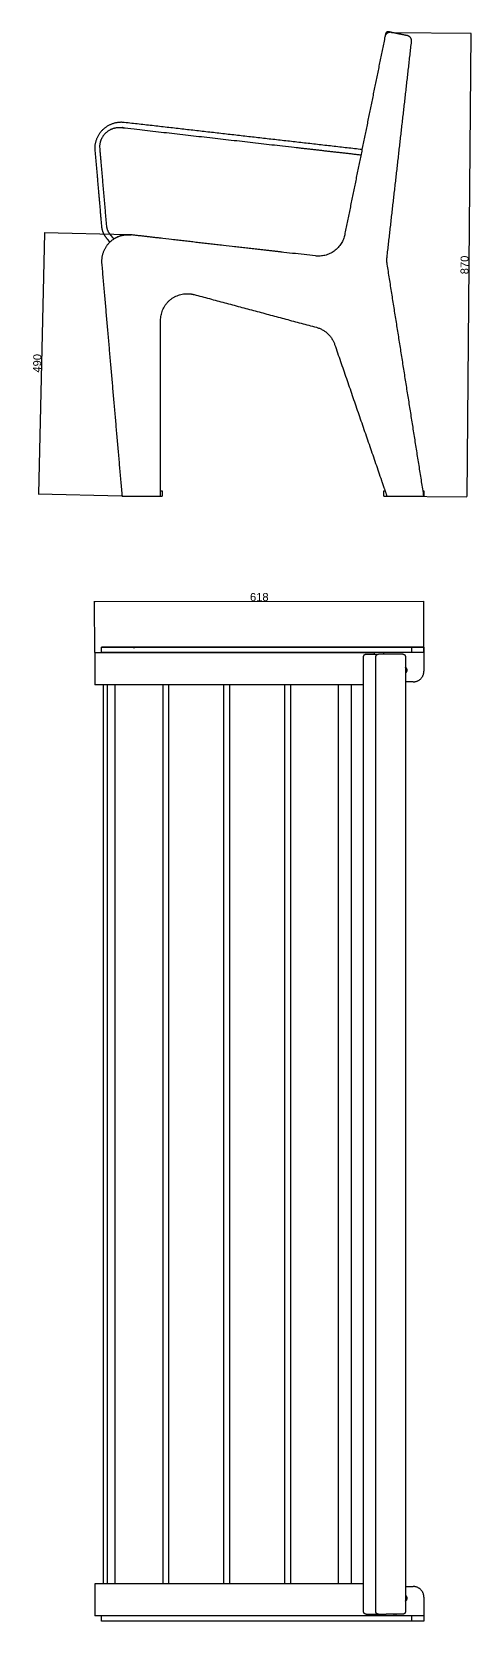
# Model space of a CAD drawing. Header units: millimetres. Extents: x -190 to 3144, y -4226 to 3974.
# Drawn here: x 2320 to 3144, y 846 to 3825 of the extents above; entities that cross this region are included whole.
import ezdxf

# ---------------------------------------------------------------- set-up
doc = ezdxf.new("R2010")
doc.units = ezdxf.units.MM
doc.header["$MEASUREMENT"] = 0
doc.layers.add('Domyślny', color=7, linetype='Continuous', true_color=0x000000)
doc.layers.add('Utwórz2D linie widoczne', color=7, linetype='Continuous', true_color=0x000000)
doc.styles.add('Arial', font='arial.ttf')
doc.dimstyles.new('Domyślny', dxfattribs={"dimtxt": 15, "dimasz": 1, "dimexe": 0.5, "dimexo": 0.5, "dimgap": 0.25, "dimtad": 1, "dimtoh": 1, "dimdec": 0, "dimzin": 1, "dimdsep": 46, "dimtxsty": 'Arial', "dimcen": 0.5, "dimazin": 0, "dimtfac": 1, "dimtdec": 4, "dimtix": 1, "dimtmove": 1, "dimatfit": 3, "dimfxl": 0, "dimtolj": 1, "dimtzin": 1, "dimarcsym": 0})

# ---------------------------------------------------------------- blocks, each defined once
blk = doc.blocks.new('*D12')
at = {"layer": 'Defpoints', "color": 0}
for p in [(2994.2, 3824.2), (2986.1, 2954.6), (3135.8, 2953.2)]:
    blk.add_point(p, dxfattribs=at)
at = {"layer": 'Domyślny', "color": 0, "lineweight": -2}
for p, q in [((2994.7, 3824.2), (3144.3, 3822.8)), ((3143.8, 3821.8), (3135.8, 2954.2)), ((2986.6, 2954.6), (3136.3, 2953.2))]:
    blk.add_line(p, q, dxfattribs=at)
at = {"layer": 'Domyślny', "color": 0}
for points in [[(3144, 3821.8), (3143.6, 3821.8), (3143.8, 3822.8)], [(3135.6, 2954.2), (3136, 2954.2), (3135.8, 2953.2)]]:
    blk.add_solid(points, dxfattribs=at)
at = {"layer": 'Domyślny', "color": 0, "insert": (3131.9, 3388.1), "char_height": 15, "attachment_point": 5, "rotation": 89.4705, "style": 'Arial'}
blk.add_mtext('\\A1;870', dxfattribs=at)
blk = doc.blocks.new('*D14')
at = {"layer": 'Defpoints', "color": 0}
for p in [(2500.9, 3444.9), (2332.2, 2958.3), (2489.2, 2954.6)]:
    blk.add_point(p, dxfattribs=at)
at = {"layer": 'Domyślny', "color": 0, "lineweight": -2}
for p, q in [((2343.8, 3447.6), (2332.2, 2959.3)), ((2500.4, 3444.9), (2343.4, 3448.6)), ((2488.7, 2954.6), (2331.7, 2958.3))]:
    blk.add_line(p, q, dxfattribs=at)
at = {"layer": 'Domyślny', "color": 0}
for points in [[(2344, 3447.6), (2343.7, 3447.6), (2343.9, 3448.6)], [(2332, 2959.3), (2332.4, 2959.3), (2332.2, 2958.3)]]:
    blk.add_solid(points, dxfattribs=at)
at = {"layer": 'Domyślny', "color": 0, "insert": (2330.1, 3203.7), "char_height": 15, "attachment_point": 5, "rotation": 88.6364, "style": 'Arial'}
blk.add_mtext('\\A1;490', dxfattribs=at)
blk = doc.blocks.new('*D15')
at = {"layer": 'Defpoints', "color": 0}
for p in [(3055.5, 2757.6), (2437.9, 2661.2), (3055.6, 2661.6)]:
    blk.add_point(p, dxfattribs=at)
at = {"layer": 'Domyślny', "color": 0, "lineweight": -2}
for p, q in [((2437.9, 2661.7), (2437.8, 2757.8)), ((2438.8, 2757.3), (3054.5, 2757.6)), ((3055.6, 2662.1), (3055.5, 2758.1))]:
    blk.add_line(p, q, dxfattribs=at)
at = {"layer": 'Domyślny', "color": 0}
for points in [[(2438.8, 2757.5), (2438.8, 2757.1), (2437.8, 2757.3)], [(3054.5, 2757.4), (3054.5, 2757.8), (3055.5, 2757.6)]]:
    blk.add_solid(points, dxfattribs=at)
at = {"layer": 'Domyślny', "color": 0, "insert": (2746.7, 2765.4), "char_height": 15, "attachment_point": 5, "rotation": 0.0298, "style": 'Arial'}
blk.add_mtext('\\A1;618', dxfattribs=at)

msp = doc.modelspace()

# ---------------------------------------------------------------- linework, layer by layer
at = {"layer": 'Utwórz2D linie widoczne'}
for points, degree in [([(2982.5, 3816.3), (2944.7, 3630.5), (2906.9, 3444.7)], 2), ([(2983.5, 3821.2), (2983, 3818.8), (2982.5, 3816.3)], 2), ([(2994.2, 3824.2), (2991.8, 3824.7), (2989.4, 3825.1)], 2), ([(3024.5, 3818), (3009.4, 3821.1), (2994.3, 3824.1)], 2), ([(2986.4, 3403), (3009.4, 3605), (3032.4, 3807.1)], 2), ([(2939.4, 3604.4), (2716.4, 3629.8), (2493.5, 3655.2)], 2), ([(2437.9, 3608.3), (2444.3, 3534.5), (2450.7, 3460.6)], 2), ([(2460.5, 3461.4), (2454.1, 3535.2), (2447.7, 3609)], 2), ([(2460.2, 3438.1), (2463.3, 3434.5), (2466.4, 3430.9)], 2), ([(2474.1, 3436.9), (2470.8, 3440.7), (2467.6, 3444.5)], 2), ([(2475.9, 3438), (2475.8, 3438), (2475.7, 3438), (2475.6, 3438)], 3), ([(2475.6, 3438), (2475.6, 3437.9), (2475.7, 3437.9)], 2), ([(2561.2, 3438.3), (2533.8, 3441.4), (2506.5, 3444.6)], 2), ([(2852.2, 3405), (2679.4, 3424.6), (2506.5, 3444.3)], 2), ([(2675.4, 3425.1), (2630.7, 3430.2), (2586, 3435.3)], 2), ([(2789.6, 3412.1), (2744.9, 3417.2), (2700.2, 3422.3)], 2), ([(2451.1, 3390.3), (2470.1, 3172.4), (2489.2, 2954.6)], 2), ([(3055.6, 2954.6), (3021.1, 3172.1), (2986.7, 3389.5)], 2), ([(2624.5, 3332.6), (2739.2, 3301.9), (2853.8, 3271.2)], 2), ([(2561.6, 2954.6), (2561.6, 3119.5), (2561.6, 3284.3)], 2), ([(2888.1, 3239.2), (2932, 3111.8), (2975.9, 2984.3)], 2), ([(2975.9, 2984.3), (2981, 2969.5), (2986.1, 2954.6)], 2), ([(2489.2, 2954.6), (2525.4, 2954.6), (2561.6, 2954.6)], 2), ([(2561.6, 2964.6), (2562.9, 2964.6), (2564.2, 2964.6)], 2), ([(2561.6, 2954.6), (2562.9, 2954.6), (2564.2, 2954.6)], 2), ([(2564.2, 2964.6), (2564.2, 2959.6), (2564.2, 2954.6)], 2), ([(2980.6, 2964.6), (2981.6, 2964.6), (2982.7, 2964.6)], 2), ([(2980.6, 2954.6), (2980.6, 2959.6), (2980.6, 2964.6)], 2), ([(2980.6, 2954.6), (2983.3, 2954.6), (2986.1, 2954.6)], 2), ([(2986.1, 2954.6), (3020.8, 2954.6), (3055.6, 2954.6)], 2), ([(3054, 2964.6), (3054.8, 2964.6), (3055.6, 2964.6)], 2), ([(3055.6, 2964.6), (3055.6, 2959.6), (3055.6, 2954.6)], 2), ([(2493.5, 2661.2), (2465.7, 2661.2), (2437.9, 2661.2)], 2), ([(2437.9, 2661.2), (2437.9, 2631.2), (2437.9, 2601.2)], 2), ([(2506.5, 2671.6), (2478.7, 2671.6), (2450.9, 2671.6)], 2), ([(2450.9, 2661.6), (2450.9, 2666.6), (2450.9, 2671.6)], 2), ([(2506.5, 2661.6), (2478.7, 2661.6), (2450.9, 2661.6)], 2), ([(2489.2, 2661.2), (2489.2, 2661.4), (2489.2, 2661.6)], 2), ([(2962.4, 2661.2), (2727.9, 2661.2), (2493.5, 2661.2)], 2), ([(2852.2, 2671.6), (2679.4, 2671.6), (2506.5, 2671.6)], 2), ([(2852.2, 2661.6), (2679.4, 2661.6), (2506.5, 2661.6)], 2), ([(2564.2, 2661.6), (2564.2, 2661.4), (2564.2, 2661.2)], 2), ([(2906.9, 2671.6), (2879.5, 2671.6), (2852.2, 2671.6)], 2), ([(2906.9, 2661.6), (2879.5, 2661.6), (2852.2, 2661.6)], 2), ([(2982.5, 2671.6), (2944.7, 2671.6), (2906.9, 2671.6)], 2), ([(2982.5, 2661.6), (2944.7, 2661.6), (2906.9, 2661.6)], 2), ([(2942.4, 863.6), (2942.4, 1758.6), (2942.4, 2653.6)], 2), ([(2947.4, 2658.6), (2954.7, 2658.6), (2962, 2658.6)], 2), ([(2962, 2658.6), (2962, 2658.6), (2962.1, 2658.6)], 2), ([(2962.1, 2658.6), (2963.7, 2658.6), (2965.3, 2658.6)], 2), ([(2962.4, 2661.2), (2962.4, 2659.9), (2962.4, 2658.6)], 2), ([(2965.3, 2658.6), (2967.9, 2658.6), (2970.4, 2658.6)], 2), ([(2965.4, 863.6), (2965.4, 1758.6), (2965.4, 2653.6)], 2), ([(2980, 2658.6), (2975.2, 2658.6), (2970.4, 2658.6)], 2), ([(2988.4, 2658.6), (2984.2, 2658.6), (2980, 2658.6)], 2), ([(2980.6, 2658.6), (2980.6, 2660.1), (2980.6, 2661.6)], 2), ([(2994.3, 2671.6), (2988.4, 2671.6), (2982.5, 2671.6)], 2), ([(2994.3, 2661.6), (2988.4, 2661.6), (2982.5, 2661.6)], 2), ([(3015.8, 2658.6), (3002.1, 2658.6), (2988.4, 2658.6)], 2), ([(3024.5, 2671.6), (3009.4, 2671.6), (2994.3, 2671.6)], 2), ([(3024.5, 2661.6), (3009.4, 2661.6), (2994.3, 2661.6)], 2), ([(3020.8, 2653.6), (3020.8, 1758.6), (3020.8, 863.6)], 2), ([(3055.6, 2671.6), (3044, 2671.6), (3032.5, 2671.6)], 2), ([(3032.5, 2671.6), (3032.5, 2666.6), (3032.5, 2661.6)], 2), ([(3055.6, 2671.1), (3044, 2671.1), (3032.5, 2671.1)], 2), ([(3054.7, 2661.6), (3043.6, 2661.6), (3032.5, 2661.6)], 2), ([(3055.6, 2661.6), (3055.2, 2661.6), (3054.7, 2661.6)], 2), ([(3055.6, 2671.6), (3055.6, 2666.6), (3055.6, 2661.6)], 2), ([(3055.6, 2661.6), (3055.6, 2644.1), (3055.6, 2626.6)], 2), ([(2493.5, 2601.2), (2465.7, 2601.2), (2437.9, 2601.2)], 2), ([(2454.2, 915.8), (2454.2, 1758.5), (2454.2, 2601.2)], 2), ([(2462.1, 915.8), (2462.1, 1758.5), (2462.1, 2601.2)], 2), ([(2475.6, 2601.2), (2475.6, 1758.5), (2475.6, 915.8)], 2), ([(2942.4, 2601.2), (2717.9, 2601.2), (2493.5, 2601.2)], 2), ([(2565.6, 2601.2), (2565.6, 1758.5), (2565.6, 915.8)], 2), ([(2576.7, 2601.2), (2576.7, 1758.5), (2576.7, 915.8)], 2), ([(2679.8, 2601.2), (2679.8, 1758.5), (2679.8, 915.8)], 2), ([(2690.9, 2601.2), (2690.9, 1758.5), (2690.9, 915.8)], 2), ([(2794.1, 2601.2), (2794.1, 1758.5), (2794.1, 915.8)], 2), ([(2805.7, 915.8), (2805.7, 1758.5), (2805.7, 2601.2)], 2), ([(2895.2, 915.8), (2895.2, 1758.5), (2895.2, 2601.2)], 2), ([(2919.5, 915.8), (2919.5, 1758.5), (2919.5, 2601.2)], 2), ([(3035.6, 2606.6), (3028.2, 2606.6), (3020.8, 2606.6)], 2), ([(2493.5, 915.8), (2465.7, 915.8), (2437.9, 915.8)], 2), ([(2437.9, 915.8), (2437.9, 885.8), (2437.9, 855.8)], 2), ([(2942.4, 915.8), (2717.9, 915.8), (2493.5, 915.8)], 2), ([(3020.8, 910.5), (3028.2, 910.5), (3035.6, 910.5)], 2), ([(3055.6, 890.5), (3055.6, 873), (3055.6, 855.5)], 2), ([(2493.5, 855.8), (2465.7, 855.8), (2437.9, 855.8)], 2), ([(2506.5, 855.5), (2478.7, 855.5), (2450.9, 855.5)], 2), ([(2450.9, 845.5), (2450.9, 850.5), (2450.9, 855.5)], 2), ([(2506.5, 845.5), (2478.7, 845.5), (2450.9, 845.5)], 2), ([(2489.2, 855.5), (2489.2, 855.7), (2489.2, 855.8)], 2), ([(2960.4, 855.8), (2726.9, 855.8), (2493.5, 855.8)], 2), ([(2852.2, 855.5), (2679.4, 855.5), (2506.5, 855.5)], 2), ([(2852.2, 845.5), (2679.4, 845.5), (2506.5, 845.5)], 2), ([(2564.2, 855.8), (2564.2, 855.7), (2564.2, 855.5)], 2), ([(2906.9, 855.5), (2879.5, 855.5), (2852.2, 855.5)], 2), ([(2906.9, 845.5), (2879.5, 845.5), (2852.2, 845.5)], 2), ([(2982.5, 855.5), (2944.7, 855.5), (2906.9, 855.5)], 2), ([(2982.5, 845.5), (2944.7, 845.5), (2906.9, 845.5)], 2), ([(2924.8, 855.6), (2924.8, 855.7), (2924.8, 855.8)], 2), ([(2999.6, 855.6), (2962.2, 855.6), (2924.8, 855.6)], 2), ([(2947.4, 858.6), (2954.7, 858.6), (2962, 858.6)], 2), ([(2962, 858.6), (2962, 858.6), (2962.1, 858.6)], 2), ([(2962.1, 858.6), (2963.7, 858.6), (2965.3, 858.6)], 2), ([(2965.3, 858.6), (2966.2, 858.6), (2967, 858.6)], 2), ([(2967, 858.6), (2968.7, 858.6), (2970.4, 858.6)], 2), ([(2970.4, 858.6), (2977.7, 858.6), (2984.9, 858.6)], 2), ([(2980.6, 855.5), (2980.6, 855.5), (2980.6, 855.6)], 2), ([(2994.3, 855.5), (2988.4, 855.5), (2982.5, 855.5)], 2), ([(2994.3, 845.5), (2988.4, 845.5), (2982.5, 845.5)], 2), ([(2988.4, 858.6), (2986.7, 858.6), (2984.9, 858.6)], 2), ([(3015.8, 858.6), (3002.1, 858.6), (2988.4, 858.6)], 2), ([(3024.5, 855.5), (3009.4, 855.5), (2994.3, 855.5)], 2), ([(3024.5, 845.5), (3009.4, 845.5), (2994.3, 845.5)], 2), ([(2999.6, 855.6), (2999.6, 856.8), (2999.6, 858.1)], 2), ([(3003.5, 855.6), (3001.6, 855.6), (2999.6, 855.6)], 2), ([(3003.5, 855.6), (3003.5, 856.8), (3003.5, 858.1)], 2), ([(3054.7, 855.5), (3043.6, 855.5), (3032.5, 855.5)], 2), ([(3032.5, 855.5), (3032.5, 850.5), (3032.5, 845.5)], 2), ([(3055.6, 845.5), (3044, 845.5), (3032.5, 845.5)], 2), ([(3054.7, 855.5), (3055.1, 855.5), (3055.6, 855.5)], 2), ([(3055.6, 855.5), (3055.6, 850.5), (3055.6, 845.5)], 2)]:
    msp.add_open_spline(points, degree=degree, dxfattribs=at)
for points, weights, degree, knots in [([(2994.3, 3824.1), (2993.3, 3824.3), (2992.3, 3824.3), (2984.1, 3824.3), (2982.5, 3816.3)], [1, 0.994968518251, 1, 0.774392644082, 1], 2, [0, 0, 0, 2.007129, 2.007129, 15.707963, 15.707963, 15.707963]), ([(2493.5, 3655.2), (2472, 3657.6), (2455.5, 3643.7), (2439.1, 3629.8), (2437.9, 3608.3)], [1, 0.918184882343, 1, 0.918184882343, 1], 2, [0, 0, 0, 40.732232, 40.732232, 81.464464, 81.464464, 81.464464]), ([(2447.7, 3609), (2447.5, 3625.5), (2459.7, 3636.6), (2472, 3647.6), (2488.4, 3645.8)], [1, 0.911484611774, 1, 0.911484611774, 1], 2, [0, 0, 0, 30.994754, 30.994754, 61.989509, 61.989509, 61.989509]), ([(2506.5, 3444.3), (2503.7, 3444.7), (2500.9, 3444.7), (2478.9, 3444.7), (2464, 3428.4), (2449.1, 3412.2), (2451.1, 3390.3)], [1, 0.998391670557, 1, 0.915311479119, 1, 0.915311479119, 1], 2, [0, 0, 0, 5.67232, 5.67232, 47.12389, 47.12389, 88.57546, 88.57546, 88.57546]), ([(2561.6, 3284.3), (2561.6, 3334.3), (2611.6, 3334.3), (2618.2, 3334.3), (2624.5, 3332.6)], [1, 0.707106781187, 1, 0.991444861374, 1], 2, [0, 0, 0, 78.539816, 78.539816, 91.629786, 91.629786, 91.629786]), ([(3032.5, 2671.1), (3032.5, 2671.1), (3024.5, 2671.1), (3009.4, 2671.1), (2994.3, 2671.1), (2993.3, 2671.1), (2992.3, 2671.1), (2984.1, 2671.1), (2982.5, 2671.1), (2944.7, 2671.1), (2906.9, 2671.1), (2897.7, 2671.1), (2852.2, 2671.1), (2679.4, 2671.1), (2506.5, 2671.1), (2503.7, 2671.1), (2500.9, 2671.1), (2478.9, 2671.1), (2464, 2671.1), (2451, 2671.1), (2450.9, 2671.1)], [0.962156647636, 0.757802544872, 1, 1, 1, 0.994968518251, 1, 0.774392644082, 1, 1, 1, 0.73727733681, 1, 1, 1, 0.998391670557, 1, 0.915311479119, 1, 0.92523591516, 0.982477167616], 2, [962.658589, 962.658589, 962.658589, 976.33488, 976.33488, 1007.171568, 1007.171568, 1009.178697, 1009.178697, 1022.879532, 1022.879532, 1402.162456, 1402.162456, 1476.338949, 1476.338949, 1824.255083, 1824.255083, 1829.927403, 1829.927403, 1871.378973, 1871.378973, 1907.972937, 1907.972937, 1907.972937]), ([(2942.4, 2653.6), (2942.4, 2654.2), (2942.5, 2654.8), (2942.7, 2655.4), (2943, 2656), (2943.4, 2656.6), (2943.8, 2657.1), (2944.3, 2657.6), (2944.9, 2658), (2945.5, 2658.2), (2946.1, 2658.4), (2946.7, 2658.5), (2947.2, 2658.6), (2947.3, 2658.6), (2947.3, 2658.6), (2947.4, 2658.6)], [1, 0.988193505187, 0.988193505187, 1, 0.986146370717, 0.986146370717, 1, 0.986146370717, 0.986146370717, 1, 0.989972782287, 0.989972782287, 1, 1, 1, 1], 3, [0, 0, 0, 0, 1.884795, 1.884795, 1.884795, 3.926991, 3.926991, 3.926991, 5.969187, 5.969187, 5.969187, 7.705774, 7.705774, 7.705774, 7.853976, 7.853976, 7.853976, 7.853976]), ([(2965.4, 2653.6), (2965.4, 2654.2), (2965.6, 2654.8), (2965.8, 2655.4), (2966, 2656), (2966.4, 2656.6), (2966.9, 2657.1), (2967.4, 2657.6), (2968, 2658), (2968.6, 2658.2), (2969.1, 2658.4), (2969.7, 2658.5), (2970.3, 2658.6), (2970.3, 2658.6), (2970.4, 2658.6), (2970.4, 2658.6)], [1, 0.988193505187, 0.988193505187, 1, 0.986146370717, 0.986146370717, 1, 0.986146370717, 0.986146370717, 1, 0.989972782287, 0.989972782287, 1, 1, 1, 1], 3, [0, 0, 0, 0, 1.884795, 1.884795, 1.884795, 3.926991, 3.926991, 3.926991, 5.969187, 5.969187, 5.969187, 7.705774, 7.705774, 7.705774, 7.853976, 7.853976, 7.853976, 7.853976]), ([(3015.8, 2658.6), (3015.9, 2658.6), (3015.9, 2658.6), (3016, 2658.6), (3016.5, 2658.5), (3017.1, 2658.4), (3017.7, 2658.2), (3018.3, 2658), (3018.9, 2657.6), (3019.4, 2657.1), (3019.8, 2656.6), (3020.2, 2656), (3020.5, 2655.4), (3020.7, 2654.8), (3020.8, 2654.2), (3020.8, 2653.6)], [0.919745087386, 0.919745087386, 0.919745087386, 0.919745087386, 0.910522603154, 0.910522603154, 0.919745087386, 0.907003279911, 0.907003279911, 0.919745087386, 0.907003279911, 0.907003279911, 0.919745087386, 0.908886121783, 0.908886121783, 0.919745087386], 3, [-0.148202, -0.148202, -0.148202, -0.148202, 0, 0, 0, 1.736588, 1.736588, 1.736588, 3.778783, 3.778783, 3.778783, 5.820979, 5.820979, 5.820979, 7.705774, 7.705774, 7.705774, 7.705774]), ([(3020.8, 2623.2), (3024.1, 2624.9), (3024.1, 2628.6), (3024.1, 2632.2), (3020.8, 2633.9)], [1, 0.85313536145, 1, 0.85313536145, 1], 2, [0, 0, 0, 6.585963, 6.585963, 13.171926, 13.171926, 13.171926]), ([(3020.8, 883.2), (3024.1, 884.8), (3024.1, 888.5), (3024.1, 892.2), (3020.8, 893.9)], [1, 0.85313536145, 1, 0.85313536145, 1], 2, [0, 0, 0, 6.585963, 6.585963, 13.171926, 13.171926, 13.171926]), ([(2947.4, 858.6), (2947.3, 858.6), (2947.3, 858.6), (2947.2, 858.6), (2946.7, 858.6), (2946.1, 858.7), (2945.5, 858.9), (2944.9, 859.2), (2944.3, 859.5), (2943.8, 860), (2943.4, 860.5), (2943, 861.1), (2942.7, 861.7), (2942.5, 862.3), (2942.4, 862.9), (2942.4, 863.6)], [0.919745087378, 0.919745087378, 0.919745087378, 0.919745087378, 0.910522603147, 0.910522603147, 0.919745087378, 0.907003279903, 0.907003279903, 0.919745087378, 0.907003279903, 0.907003279903, 0.919745087378, 0.908886121775, 0.908886121775, 0.919745087378], 3, [-0.148202, -0.148202, -0.148202, -0.148202, 0, 0, 0, 1.736588, 1.736588, 1.736588, 3.778783, 3.778783, 3.778783, 5.820979, 5.820979, 5.820979, 7.705774, 7.705774, 7.705774, 7.705774]), ([(2970.4, 858.6), (2970.4, 858.6), (2970.3, 858.6), (2970.3, 858.6), (2969.7, 858.6), (2969.1, 858.7), (2968.6, 858.9), (2968, 859.2), (2967.4, 859.5), (2966.9, 860), (2966.4, 860.5), (2966, 861.1), (2965.8, 861.7), (2965.6, 862.3), (2965.4, 862.9), (2965.4, 863.6)], [0.919745087392, 0.919745087392, 0.919745087392, 0.919745087392, 0.91052260316, 0.91052260316, 0.919745087392, 0.907003279916, 0.907003279916, 0.919745087392, 0.907003279916, 0.907003279916, 0.919745087392, 0.908886121788, 0.908886121788, 0.919745087392], 3, [-0.148202, -0.148202, -0.148202, -0.148202, 0, 0, 0, 1.736588, 1.736588, 1.736588, 3.778783, 3.778783, 3.778783, 5.820979, 5.820979, 5.820979, 7.705774, 7.705774, 7.705774, 7.705774]), ([(3020.8, 863.6), (3020.8, 862.9), (3020.7, 862.3), (3020.5, 861.7), (3020.2, 861.1), (3019.8, 860.5), (3019.4, 860), (3018.9, 859.5), (3018.3, 859.2), (3017.7, 858.9), (3017.1, 858.7), (3016.5, 858.6), (3016, 858.6), (3015.9, 858.6), (3015.9, 858.6), (3015.8, 858.6)], [1, 0.988193505187, 0.988193505187, 1, 0.986146370717, 0.986146370717, 1, 0.986146370717, 0.986146370717, 1, 0.989972782287, 0.989972782287, 1, 1, 1, 1], 3, [0, 0, 0, 0, 1.884795, 1.884795, 1.884795, 3.926991, 3.926991, 3.926991, 5.969187, 5.969187, 5.969187, 7.705774, 7.705774, 7.705774, 7.853976, 7.853976, 7.853976, 7.853976])]:
    msp.add_rational_spline(points, weights, degree=degree, knots=knots, dxfattribs=at)
for points, weights in [([(2989.4, 3825.1), (2984.5, 3826.1), (2983.5, 3821.2)], [1, 0.707106781187, 1]), ([(3032.4, 3807.1), (3033.5, 3816.2), (3024.5, 3818)], [1, 0.73727733681, 1]), ([(2450.7, 3460.6), (2451.8, 3447.9), (2460.2, 3438.1)], [1, 0.952400064216, 1]), ([(2467.6, 3444.5), (2461.3, 3451.9), (2460.5, 3461.4)], [1, 0.952400064216, 1]), ([(2475.6, 3438), (2490, 3446.4), (2506.5, 3444.6)], [1, 0.94868329805, 1]), ([(2562.6, 3438), (2561.9, 3438.2), (2561.2, 3438.3)], [1, 0.989558298501, 1]), ([(2586, 3435.3), (2585.8, 3435.3), (2585.7, 3435.3)], [1, 0.999591542339, 1]), ([(2906.9, 3444.7), (2897.7, 3399.8), (2852.2, 3405)], [1, 0.73727733681, 1]), ([(2675.7, 3425.1), (2675.5, 3425.1), (2675.4, 3425.1)], [1, 0.999591542338, 1]), ([(2700.2, 3422.3), (2700.1, 3422.3), (2699.9, 3422.3)], [1, 0.999591542338, 1]), ([(2789.9, 3412.1), (2789.8, 3412.1), (2789.6, 3412.1)], [1, 0.999591542338, 1]), ([(2876.3, 3408.2), (2876.4, 3408.2), (2876.4, 3408.2)], [0.882426428376, 0.882270509512, 0.882116353855]), ([(2896.3, 3422.6), (2896.3, 3422.7), (2896.4, 3422.7)], [0.882116353855, 0.882270509512, 0.882426428376]), ([(2986.7, 3389.5), (2985.6, 3396.3), (2986.4, 3403)], [1, 0.990865897387, 1]), ([(2853.8, 3271.2), (2879.5, 3264.3), (2888.1, 3239.2)], [1, 0.882947592859, 1]), ([(3032.5, 2671.6), (3032.5, 2671.6), (3024.5, 2671.6)], [0.962156647636, 0.757802544872, 1]), ([(3032.5, 2661.6), (3032.5, 2661.6), (3024.5, 2661.6)], [0.962156647636, 0.757802544872, 1]), ([(3035.6, 2606.6), (3055.6, 2606.6), (3055.6, 2626.6)], [1, 0.707106781187, 1]), ([(3055.6, 890.5), (3055.6, 910.5), (3035.6, 910.5)], [1, 0.707106781187, 1]), ([(2999.6, 858.1), (2999.6, 858.3), (2999.6, 858.6)], [1, 0.997248285393, 0.99454827518]), ([(3003.5, 858.1), (3003.5, 858.3), (3003.5, 858.6)], [1, 0.997248285393, 0.99454827518]), ([(3032.5, 855.5), (3032.5, 855.5), (3024.5, 855.5)], [0.962156647636, 0.757802544872, 1]), ([(3032.5, 845.5), (3032.5, 845.5), (3024.5, 845.5)], [0.962156647636, 0.757802544872, 1])]:
    msp.add_rational_spline(points, weights, degree=2, dxfattribs=at)
msp.add_open_spline([(2488.4, 3645.8), (2488.5, 3645.7), (2488.7, 3645.7), (2490.1, 3645.6), (2491.5, 3645.4), (2653.7, 3626.9), (2816, 3608.4), (2876.7, 3601.5), (2937.4, 3594.6)], degree=2, knots=[836.65136, 836.65136, 836.65136, 836.990526, 836.990526, 839.798622, 839.798622, 1166.428386, 1166.428386, 1288.57265, 1288.57265, 1288.57265], dxfattribs=at)

# ---------------------------------------------------------------- dimensions: what is measured, and where the dimension line sits
at = {"layer": 'Domyślny'}
for p1, p2, distance, picture, middle in [((2994.2, 3824.2), (2986.1, 2954.6), 149.7, '*D12', (3131.9, 3388.1)), ((2500.9, 3444.9), (2489.2, 2954.6), -157, '*D14', (2330.1, 3203.7)), ((2437.9, 2661.2), (3055.6, 2661.6), 96.1, '*D15', (2746.7, 2765.4))]:
    dim = msp.add_aligned_dim(p1=p1, p2=p2, distance=distance, dimstyle='Domyślny', dxfattribs=at)
    dim.commit()
    dim.dimension.update_dxf_attribs({"geometry": picture, "text_midpoint": middle})

doc.saveas('drawing.dxf')
